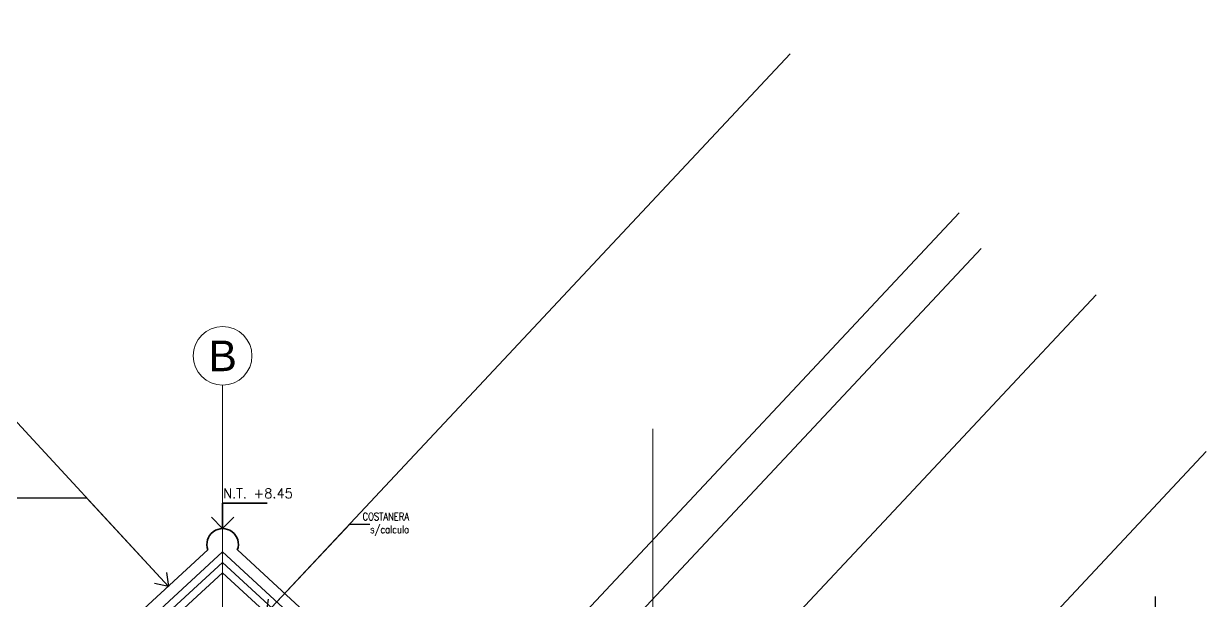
# Model space of a CAD drawing. Header units: metres. Extents: x 72 to 223, y -23 to 139.
# Drawn here: x 160.377 to 161.92, y 130.755 to 131.509 of the extents above; entities that cross this region are included whole.
import ezdxf
from ezdxf.enums import TextEntityAlignment as Align

# ---------------------------------------------------------------- set-up
doc = ezdxf.new("R2010")
doc.units = ezdxf.units.M
doc.header["$LTSCALE"] = 5
doc.header["$MEASUREMENT"] = 0
doc.layers.get('0').update_dxf_attribs({"color": 30})
for name, color, linetype, lineweight in [('A-ANNO-NOTE', 7, 'Continuous', 35), ('A-ANNO-SYMB', 3, 'Continuous', 18), ('A-DETL-MBND', 3, 'Continuous', 18), ('A-WALL-FULL', 7, 'Continuous', 35), ('A-WALL-FULL-EXTR', 7, 'Continuous', 35)]:
    doc.layers.add(name, color=color, linetype=linetype, lineweight=lineweight)
doc.styles.add('E-ARIAL', font='arial.ttf')
doc.styles.add('E-ROMANS', font='romans.shx', dxfattribs={"width": 0.8})
doc.dimstyles.new('E-0005_TICK_18', dxfattribs={"dimscale": 0.001, "dimtxt": 9, "dimasz": 9, "dimexe": 4.5, "dimexo": 3, "dimgap": 4.5, "dimtad": 0, "dimdec": 0, "dimlfac": 1000, "dimzin": 0, "dimdsep": 46, "dimtxsty": 'E-ROMANS', "dimblk": 'OBLIQUE', "dimcen": 4.5, "dimclrd": 256, "dimclre": 256, "dimclrt": 256, "dimadec": 0, "dimazin": 0, "dimtfac": 1, "dimtdec": 0, "dimtmove": 1, "dimatfit": 3, "dimldrblk": 'OPEN90', "dimfxl": 1, "dimtfill": 1, "dimtolj": 1, "dimtzin": 0, "dimarcsym": 0})

# ---------------------------------------------------------------- blocks, each defined once
blk = doc.blocks.new('_Oblique')
at = {"color": 0, "linetype": 'ByBlock', "lineweight": -2}
blk.add_line((-0.5, -0.5), (0.5, 0.5), dxfattribs=at)
blk = doc.blocks.new('TAG-EJE')
at = {"linetype": 'Continuous'}
blk.add_circle((0, 0), 0.383, dxfattribs=at)
at = {"style": 'E-ARIAL'}
blk.add_attdef('A', text='', height=0.4, dxfattribs=at).set_placement((0, 0), align=Align.MIDDLE_CENTER)
blk = doc.blocks.new('NIVEL DS')
for points in [[(0, 0), (0, 0.0659), (0.1163, 0.0659)], [(0.0294, 0.0294), (0, 0), (-0.0294, 0.0294)]]:
    blk.add_lwpolyline(points)
at = {"style": 'E-ROMANS'}
blk.add_attdef('NIVEL', (0, 0.0794), '', height=0.025, dxfattribs=at)

msp = doc.modelspace()

# ---------------------------------------------------------------- linework, layer by layer
at = {"layer": 'A-ANNO-SYMB'}
for points in [[(160.6364, 131.0364), (160.6364, 130.0059)], [(161.1979, 130.9793), (161.1979, 129.7588)]]:
    msp.add_lwpolyline(points, dxfattribs=at)
at = {"layer": 'A-DETL-MBND', "ltscale": 2.5}
for points in [[(160.4572, 130.6397), (160.6364, 130.805)], [(160.8155, 130.6397), (160.6364, 130.805)]]:
    msp.add_lwpolyline(points, dxfattribs=at)
at = {"layer": 'A-WALL-FULL'}
for points in [[(160.4668, 130.6825), (160.6172, 130.8214)], [(160.806, 130.6825), (160.6556, 130.8214)]]:
    msp.add_lwpolyline(points, dxfattribs=at)
msp.add_arc((160.6364, 130.8287), 0.0205, 339.1762, 200.8238, dxfattribs=at)
at = {"layer": 'A-WALL-FULL-EXTR'}
for points in [[(160.4505, 130.647), (160.6364, 130.8186)], [(160.8223, 130.647), (160.6364, 130.8186)], [(160.464, 130.6323), (160.6364, 130.7914)], [(160.8088, 130.6323), (160.6364, 130.7914)]]:
    msp.add_lwpolyline(points, dxfattribs=at)

# ---------------------------------------------------------------- block references
at = {"layer": 'A-ANNO-NOTE'}
ref = msp.add_blockref('NIVEL DS', (160.6364, 130.8492), dxfattribs=dict(at, xscale=0.5, yscale=0.5, zscale=0.5))
ref.add_attrib('NIVEL', 'N.T. +8.45', (160.637, 130.8889), dxfattribs={"layer": '0', "height": 0.0125, "rotation": 360, "style": 'E-ROMANS'})
at = {"layer": 'A-ANNO-SYMB', "xscale": 0.09999999999999432, "yscale": 0.09999999999999432, "zscale": 0.09999999999999432}
msp.add_blockref('TAG-EJE', (160.6364, 131.0747), dxfattribs=at).add_auto_attribs({'A': 'B'})

# ---------------------------------------------------------------- texts
at = {"layer": 'A-ANNO-NOTE', "insert": (160.8797, 130.8549), "char_height": 0.01, "attachment_point": 6, "style": 'E-ROMANS'}
msp.add_mtext('COSTANERA\\Ps/calculo', dxfattribs=at)

# ---------------------------------------------------------------- leaders
at = {"layer": 'A-ANNO-NOTE'}
for points in [[(160.5656, 130.7737), (160.4592, 130.889), (160.3602, 130.889)], [(160.6936, 130.739), (160.8023, 130.8551), (160.8283, 130.8551)], [(160.9139, 130.5313), (161.0226, 130.6474), (161.0486, 130.6474)], [(160.9427, 130.485), (161.0514, 130.6011), (161.0774, 130.6011)], [(161.0927, 130.4245), (161.2014, 130.5405), (161.2274, 130.5405)], [(161.2364, 130.2199), (161.3451, 130.336), (161.3711, 130.336)], [(161.8538, 129.7604), (161.8538, 129.9135), (161.8816, 129.9135)]]:
    msp.add_leader(points, dimstyle='E-0005_TICK_18', override={"dimscale": 0.01, "dimasz": 1.5, "dimtad": 0, "dimldrblk": 'Open90'}, dxfattribs=at)

doc.saveas('drawing.dxf')
